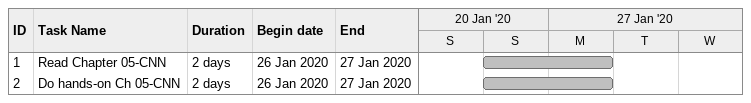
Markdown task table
| ID | Task | Duration | Start | Finish |
|---|---|---|---|---|
| 1 | Read Chapter 05-CNN | 2d | 2020-01-26 | 2020-01-27 |
| 2 | Do hands-on Ch 05-CNN | 2d | 2020-01-26 | 2020-01-27 |
